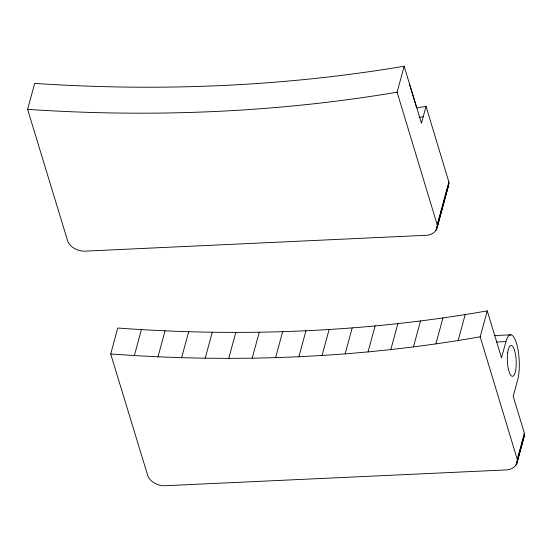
<?xml version="1.0" encoding="UTF-8"?>
<svg xmlns="http://www.w3.org/2000/svg" width="552" height="552" viewBox="0 0 552 552"><rect width="100%" height="100%" fill="white"/><g stroke="black" fill="none" stroke-linecap="round" stroke-linejoin="round"><path stroke-width="0.83" d="M426.041 106.357L421.459 123.234L404.154 66.226A1293.881 927.601 15.2 0 1 34.659 83.38L27.6 109.351L67.972 241.962C70.925 247.696 77.446 250.787 83.676 251.188L427.476 235.221C432.112 234.641 437.08 231.364 437.287 226.292L448.928 183.443L448.859 181.967L426.041 106.357L416.801 107.875M437.094 227.734L448.928 183.443M505.915 341.605L501.506 357.834L487.25 310.873C365.465 332.283 240.996 337.113 117.755 328.026L110.697 353.998L148.046 476.548C150.993 482.289 157.513 485.38 163.751 485.774L507.529 469.856C512.173 469.276 517.141 465.998 517.341 460.927L524.4 434.955L524.007 431.981L513.201 396.384L517.617 380.156A26.103 7.459 87.3 0 0 516.534 343.316A26.103 7.459 87.3 0 0 505.915 341.605L496.676 342.033M517.155 462.369L524.4 434.955M110.697 353.998L134.357 355.578L141.409 329.606M134.357 355.578L158.003 356.806L165.055 330.841M158.003 356.806L181.622 357.689L188.68 331.717M181.622 357.689L205.206 358.213L212.265 332.242M205.206 358.213L228.742 358.379L235.801 332.407M228.742 358.379L252.209 358.193L259.261 332.221M252.209 358.193L275.593 357.648L282.652 331.676M275.593 357.648L298.887 356.744L305.939 330.779M298.887 356.744L322.064 355.488L329.123 329.523M437.287 226.292L437.218 224.816L397.095 92.191L404.154 66.226M322.064 355.488L345.131 353.88L352.183 327.909M345.131 353.88L368.053 351.914L375.112 325.942M368.053 351.914L390.83 349.588L397.888 323.624M437.218 224.816L448.859 181.967M435.949 230.405L437.067 226.285M437.515 224.636L438.184 222.166M438.633 220.517L439.302 218.047M440.869 212.278L441.993 208.152M442.442 206.51L443.111 204.033M443.56 202.391L444.229 199.914M445.795 194.145L446.471 191.675M446.92 190.026L447.589 187.556M436.646 229.114L448.735 184.885M390.83 349.588L413.448 346.925L420.507 320.953M413.448 346.925L435.887 343.903L442.945 317.938M435.887 343.903L458.139 340.543L465.198 314.571M517.341 460.927L517.279 459.45L480.192 336.837L487.25 310.873M517.279 459.45L524.331 433.479M516.003 465.039L517.107 460.975M518.652 455.296L519.315 452.861M519.756 451.239L520.412 448.804M521.957 443.125L522.841 439.882M516.7 463.749L524.207 436.397M523.061 439.068L523.758 437.777M458.139 340.543L480.192 336.837M419.016 117.424L423.218 116.741M494.206 335.609L511 334.829M409.329 84.242L410.26 86.678M410.502 87.485L416.643 107.723M397.095 92.191A1293.881 927.601 15.2 0 1 27.6 109.351M507.688 352.555A15.442 4.409 87.3 0 0 512.215 376.285A15.442 4.409 87.3 0 0 515.389 353.797A15.442 4.409 87.3 0 0 507.688 352.555"/></g></svg>
